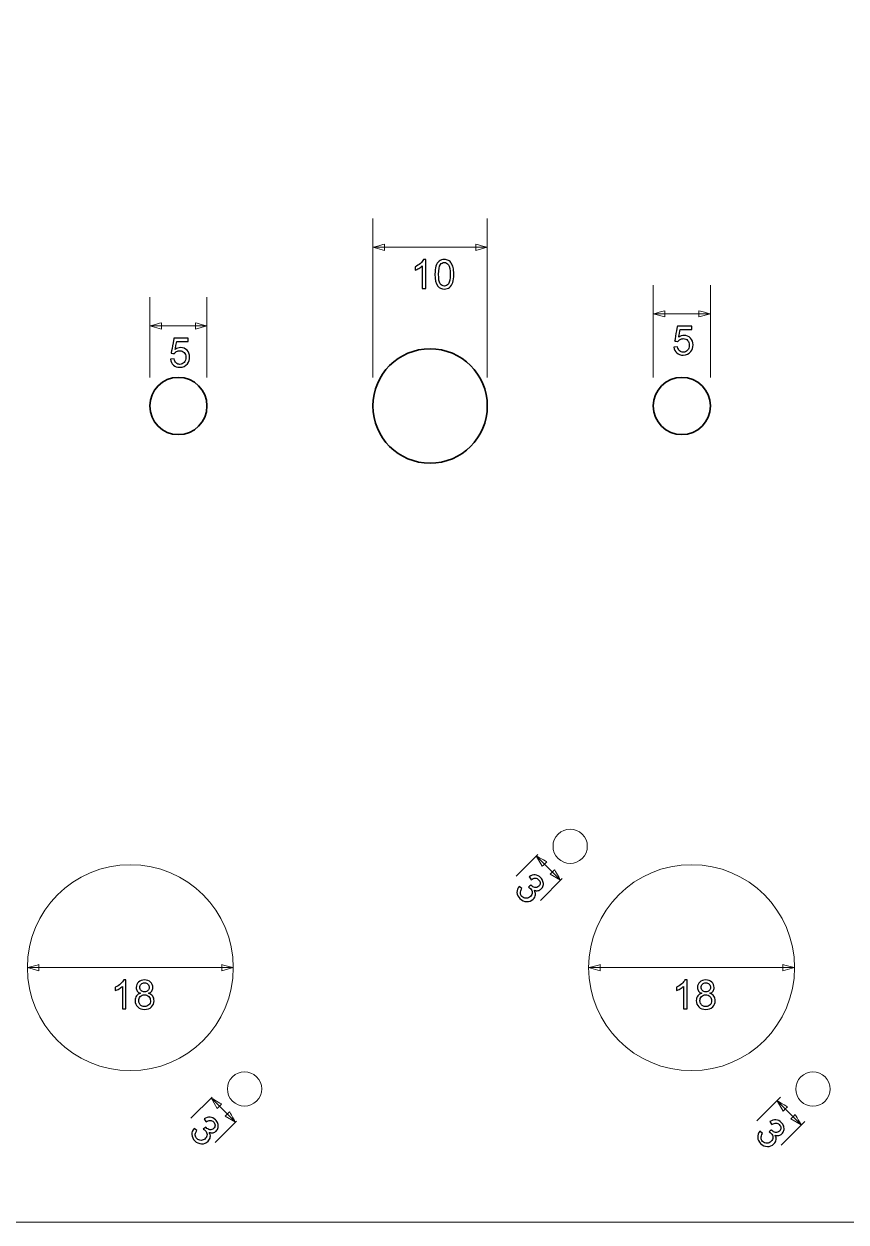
# Model space of a CAD drawing. Header units: millimetres. Extents: x -202 to 277, y -231 to 44.
# Drawn here: x -85.5 to -13.7, y -175.3 to -70.6 of the extents above; entities that cross this region are included whole.
import ezdxf

# ---------------------------------------------------------------- set-up
doc = ezdxf.new("R2010")
doc.units = ezdxf.units.MM
doc.header["$MEASUREMENT"] = 0
doc.layers.add('Chassi', color=7, linetype='Continuous')
doc.layers.add('Medidas', color=7, linetype='Continuous')

msp = doc.modelspace()

# ---------------------------------------------------------------- linework, layer by layer
at = {"layer": 'Chassi', "color": 7, "lineweight": 18, "true_color": 0xffffff}
for points in [[(178.6942, -30.2776), (178.6942, -30.2776), (-146.3058, -30.2776), (-146.3058, -30.2776), (-146.3058, -30.2776), (-146.3058, -30.2776), (-146.3058, -175.2776), (-146.3058, -175.2776), (-146.3058, -175.2776), (-146.3058, -175.2776), (178.6942, -175.2776), (178.6942, -175.2776), (178.6942, -175.2776), (178.6942, -175.2776), (178.6942, -30.2776), (178.6942, -30.2776)], [(-38.8698, -141.3741), (-38.284, -140.7883), (-37.3343, -140.7883), (-36.7485, -141.3741), (-36.7485, -141.3741), (-36.1627, -141.9599), (-36.1627, -142.9097), (-36.7485, -143.4954), (-36.7485, -143.4954), (-37.3342, -144.0812), (-38.284, -144.0812), (-38.8698, -143.4954), (-38.8698, -143.4954), (-39.4556, -142.9096), (-39.4556, -141.9599), (-38.8698, -141.3741)], [(-76.2488, -144.0442), (-81.2194, -144.0442), (-85.2488, -148.0736), (-85.2488, -153.0442), (-85.2488, -153.0442), (-85.2488, -158.0148), (-81.2194, -162.0442), (-76.2488, -162.0442), (-76.2488, -162.0442), (-71.2782, -162.0442), (-67.2488, -158.0148), (-67.2488, -153.0442), (-67.2488, -153.0442), (-67.2488, -148.0736), (-71.2782, -144.0442), (-76.2488, -144.0442)], [(-27.1998, -144.0442), (-32.1704, -144.0442), (-36.1998, -148.0736), (-36.1998, -153.0442), (-36.1998, -153.0442), (-36.1998, -158.0148), (-32.1704, -162.0442), (-27.1998, -162.0442), (-27.1998, -162.0442), (-22.2292, -162.0442), (-18.1998, -158.0148), (-18.1998, -153.0442), (-18.1998, -153.0442), (-18.1998, -148.0736), (-22.2292, -144.0442), (-27.1998, -144.0442)], [(-67.3296, -162.5838), (-66.7439, -161.998), (-65.7941, -161.998), (-65.2083, -162.5838), (-65.2083, -162.5838), (-64.6225, -163.1696), (-64.6225, -164.1193), (-65.2083, -164.7051), (-65.2083, -164.7051), (-65.7941, -165.2909), (-66.7438, -165.2909), (-67.3296, -164.7051), (-67.3296, -164.7051), (-67.9154, -164.1193), (-67.9154, -163.1695), (-67.3296, -162.5838)], [(-17.6509, -162.593), (-17.0652, -162.0072), (-16.1154, -162.0072), (-15.5296, -162.593), (-15.5296, -162.593), (-14.9438, -163.1788), (-14.9438, -164.1285), (-15.5296, -164.7143), (-15.5296, -164.7143), (-16.1154, -165.3001), (-17.0651, -165.3001), (-17.6509, -164.7143), (-17.6509, -164.7143), (-18.2367, -164.1285), (-18.2367, -163.1787), (-17.6509, -162.593)]]:
    msp.add_open_spline(points, degree=3, knots=[0, 0, 0, 0, 0.2, 0.2, 0.2, 0.20000001, 0.4, 0.4, 0.4, 0.40000001, 0.6, 0.6, 0.6, 0.60000001, 1, 1, 1, 1], dxfattribs=at)
at = {"layer": 'Chassi', "color": 7, "lineweight": 35, "true_color": 0xffffff}
for points in [[(-50.0512, -98.9536), (-52.8126, -98.9536), (-55.0512, -101.1922), (-55.0512, -103.9536), (-55.0512, -103.9536), (-55.0512, -106.715), (-52.8126, -108.9536), (-50.0512, -108.9536), (-50.0512, -108.9536), (-47.2898, -108.9536), (-45.0512, -106.715), (-45.0512, -103.9536), (-45.0512, -103.9536), (-45.0512, -101.1922), (-47.2898, -98.9536), (-50.0512, -98.9536)], [(-72.0512, -101.4536), (-73.4319, -101.4536), (-74.5512, -102.5729), (-74.5512, -103.9536), (-74.5512, -103.9536), (-74.5512, -105.3343), (-73.4319, -106.4536), (-72.0512, -106.4536), (-72.0512, -106.4536), (-70.6705, -106.4536), (-69.5512, -105.3343), (-69.5512, -103.9536), (-69.5512, -103.9536), (-69.5512, -102.5729), (-70.6705, -101.4536), (-72.0512, -101.4536)], [(-28.0512, -101.4536), (-29.4319, -101.4536), (-30.5512, -102.5729), (-30.5512, -103.9536), (-30.5512, -103.9536), (-30.5512, -105.3343), (-29.4319, -106.4536), (-28.0512, -106.4536), (-28.0512, -106.4536), (-26.6705, -106.4536), (-25.5512, -105.3343), (-25.5512, -103.9536), (-25.5512, -103.9536), (-25.5512, -102.5729), (-26.6705, -101.4536), (-28.0512, -101.4536)]]:
    msp.add_open_spline(points, degree=3, knots=[0, 0, 0, 0, 0.2, 0.2, 0.2, 0.20000001, 0.4, 0.4, 0.4, 0.40000001, 0.6, 0.6, 0.6, 0.60000001, 1, 1, 1, 1], dxfattribs=at)
at = {"layer": 'Medidas', "color": 240, "lineweight": 9, "true_color": 0xed1f24}
for points in [[(-55.0512, -101.4536), (-55.0512, -101.4536), (-55.0512, -87.5768), (-55.0512, -87.5768)], [(-45.0512, -101.4536), (-45.0512, -101.4536), (-45.0512, -87.5768), (-45.0512, -87.5768)], [(-55.0512, -90.0768), (-55.0512, -90.0768), (-45.0512, -90.0768), (-45.0512, -90.0768)], [(-30.5512, -101.4536), (-30.5512, -101.4536), (-30.5512, -93.3976), (-30.5512, -93.3976)], [(-25.5512, -101.4536), (-25.5512, -101.4536), (-25.5512, -93.3976), (-25.5512, -93.3976)], [(-74.5512, -101.4536), (-74.5512, -101.4536), (-74.5512, -94.456), (-74.5512, -94.456)], [(-69.5512, -101.4536), (-69.5512, -101.4536), (-69.5512, -94.456), (-69.5512, -94.456)], [(-30.5512, -95.8976), (-30.5512, -95.8976), (-25.5512, -95.8976), (-25.5512, -95.8976)], [(-74.5512, -96.956), (-74.5512, -96.956), (-69.5512, -96.956), (-69.5512, -96.956)], [(-40.6375, -143.1418), (-40.6375, -143.1418), (-42.5359, -145.0402), (-42.5359, -145.0402)], [(-40.7682, -143.2725), (-40.7682, -143.2725), (-38.6469, -145.3938), (-38.6469, -145.3938)], [(-38.5162, -145.2631), (-38.5162, -145.2631), (-40.4146, -147.1615), (-40.4146, -147.1615)], [(-85.2488, -153.0442), (-85.2488, -153.0442), (-85.2488, -153.0442), (-85.2488, -153.0442)], [(-85.2488, -153.0442), (-85.2488, -153.0442), (-67.2488, -153.0442), (-67.2488, -153.0442)], [(-67.2488, -153.0442), (-67.2488, -153.0442), (-67.2488, -153.0442), (-67.2488, -153.0442)], [(-36.1998, -153.0442), (-36.1998, -153.0442), (-36.1998, -153.0442), (-36.1998, -153.0442)], [(-36.1998, -153.0442), (-36.1998, -153.0442), (-18.1998, -153.0442), (-18.1998, -153.0442)], [(-18.1998, -153.0442), (-18.1998, -153.0442), (-18.1998, -153.0442), (-18.1998, -153.0442)], [(-69.0973, -164.3515), (-69.0973, -164.3515), (-70.9497, -166.2039), (-70.9497, -166.2039)], [(-19.4186, -164.3607), (-19.4186, -164.3607), (-21.4995, -166.4416), (-21.4995, -166.4416)], [(-69.182, -164.4362), (-69.182, -164.4362), (-67.0607, -166.5575), (-67.0607, -166.5575)], [(-19.7318, -164.6739), (-19.7318, -164.6739), (-17.6105, -166.7952), (-17.6105, -166.7952)], [(-66.976, -166.4728), (-66.976, -166.4728), (-68.8284, -168.3252), (-68.8284, -168.3252)], [(-17.2973, -166.482), (-17.2973, -166.482), (-19.3782, -168.5629), (-19.3782, -168.5629)]]:
    msp.add_open_spline(points, degree=3, dxfattribs=at)
for points in [[(-54.0352, -90.349), (-54.0352, -90.349), (-55.0512, -90.0768), (-55.0512, -90.0768), (-55.0512, -90.0768), (-55.0512, -90.0768), (-54.0352, -89.8045), (-54.0352, -89.8045), (-54.0352, -89.8045), (-54.0352, -89.8045), (-54.0352, -90.349), (-54.0352, -90.349)], [(-46.0671, -90.349), (-46.0671, -90.349), (-45.0512, -90.0768), (-45.0512, -90.0768), (-45.0512, -90.0768), (-45.0512, -90.0768), (-46.0671, -89.8045), (-46.0671, -89.8045), (-46.0671, -89.8045), (-46.0671, -89.8045), (-46.0671, -90.349), (-46.0671, -90.349)], [(-29.5352, -96.1698), (-29.5352, -96.1698), (-30.5512, -95.8976), (-30.5512, -95.8976), (-30.5512, -95.8976), (-30.5512, -95.8976), (-29.5352, -95.6253), (-29.5352, -95.6253), (-29.5352, -95.6253), (-29.5352, -95.6253), (-29.5352, -96.1698), (-29.5352, -96.1698)], [(-26.5671, -96.1698), (-26.5671, -96.1698), (-25.5512, -95.8976), (-25.5512, -95.8976), (-25.5512, -95.8976), (-25.5512, -95.8976), (-26.5671, -95.6253), (-26.5671, -95.6253), (-26.5671, -95.6253), (-26.5671, -95.6253), (-26.5671, -96.1698), (-26.5671, -96.1698)], [(-73.5352, -97.2282), (-73.5352, -97.2282), (-74.5512, -96.956), (-74.5512, -96.956), (-74.5512, -96.956), (-74.5512, -96.956), (-73.5352, -96.6837), (-73.5352, -96.6837), (-73.5352, -96.6837), (-73.5352, -96.6837), (-73.5352, -97.2282), (-73.5352, -97.2282)], [(-70.5671, -97.2282), (-70.5671, -97.2282), (-69.5512, -96.956), (-69.5512, -96.956), (-69.5512, -96.956), (-69.5512, -96.956), (-70.5671, -96.6837), (-70.5671, -96.6837), (-70.5671, -96.6837), (-70.5671, -96.6837), (-70.5671, -97.2282), (-70.5671, -97.2282)], [(-40.2423, -144.1833), (-40.2423, -144.1833), (-40.7682, -143.2725), (-40.7682, -143.2725), (-40.7682, -143.2725), (-40.7682, -143.2725), (-39.8573, -143.7983), (-39.8573, -143.7983), (-39.8573, -143.7983), (-39.8573, -143.7983), (-40.2423, -144.1833), (-40.2423, -144.1833)], [(-39.5577, -144.8679), (-39.5577, -144.8679), (-38.6469, -145.3938), (-38.6469, -145.3938), (-38.6469, -145.3938), (-38.6469, -145.3938), (-39.1727, -144.4829), (-39.1727, -144.4829), (-39.1727, -144.4829), (-39.1727, -144.4829), (-39.5577, -144.8679), (-39.5577, -144.8679)], [(-84.2328, -153.3164), (-84.2328, -153.3164), (-85.2488, -153.0442), (-85.2488, -153.0442), (-85.2488, -153.0442), (-85.2488, -153.0442), (-84.2328, -152.7719), (-84.2328, -152.7719), (-84.2328, -152.7719), (-84.2328, -152.7719), (-84.2328, -153.3164), (-84.2328, -153.3164)], [(-68.2647, -153.3164), (-68.2647, -153.3164), (-67.2488, -153.0442), (-67.2488, -153.0442), (-67.2488, -153.0442), (-67.2488, -153.0442), (-68.2647, -152.7719), (-68.2647, -152.7719), (-68.2647, -152.7719), (-68.2647, -152.7719), (-68.2647, -153.3164), (-68.2647, -153.3164)], [(-35.1838, -153.3164), (-35.1838, -153.3164), (-36.1998, -153.0442), (-36.1998, -153.0442), (-36.1998, -153.0442), (-36.1998, -153.0442), (-35.1838, -152.7719), (-35.1838, -152.7719), (-35.1838, -152.7719), (-35.1838, -152.7719), (-35.1838, -153.3164), (-35.1838, -153.3164)], [(-19.2157, -153.3164), (-19.2157, -153.3164), (-18.1998, -153.0442), (-18.1998, -153.0442), (-18.1998, -153.0442), (-18.1998, -153.0442), (-19.2157, -152.7719), (-19.2157, -152.7719), (-19.2157, -152.7719), (-19.2157, -152.7719), (-19.2157, -153.3164), (-19.2157, -153.3164)], [(-68.6561, -165.347), (-68.6561, -165.347), (-69.182, -164.4362), (-69.182, -164.4362), (-69.182, -164.4362), (-69.182, -164.4362), (-68.2711, -164.962), (-68.2711, -164.962), (-68.2711, -164.962), (-68.2711, -164.962), (-68.6561, -165.347), (-68.6561, -165.347)], [(-19.2059, -165.5847), (-19.2059, -165.5847), (-19.7318, -164.6739), (-19.7318, -164.6739), (-19.7318, -164.6739), (-19.7318, -164.6739), (-18.8209, -165.1997), (-18.8209, -165.1997), (-18.8209, -165.1997), (-18.8209, -165.1997), (-19.2059, -165.5847), (-19.2059, -165.5847)], [(-67.9715, -166.0316), (-67.9715, -166.0316), (-67.0607, -166.5575), (-67.0607, -166.5575), (-67.0607, -166.5575), (-67.0607, -166.5575), (-67.5865, -165.6466), (-67.5865, -165.6466), (-67.5865, -165.6466), (-67.5865, -165.6466), (-67.9715, -166.0316), (-67.9715, -166.0316)], [(-18.5213, -166.2693), (-18.5213, -166.2693), (-17.6105, -166.7952), (-17.6105, -166.7952), (-17.6105, -166.7952), (-17.6105, -166.7952), (-18.1363, -165.8843), (-18.1363, -165.8843), (-18.1363, -165.8843), (-18.1363, -165.8843), (-18.5213, -166.2693), (-18.5213, -166.2693)]]:
    msp.add_open_spline(points, degree=3, knots=[0, 0, 0, 0, 0.25, 0.25, 0.25, 0.25000001, 0.5, 0.5, 0.5, 0.50000001, 1, 1, 1, 1], dxfattribs=at)
at = {"layer": 'Medidas', "color": 240, "true_color": 0xed1f24}
for points, knots in [([(-50.4254, -93.6893), (-50.4254, -93.6893), (-50.7358, -93.6893), (-50.7358, -93.6893), (-50.7358, -93.6893), (-50.7358, -93.6893), (-50.7358, -91.7126), (-50.7358, -91.7126), (-50.7358, -91.7126), (-50.8105, -91.7843), (-50.9087, -91.8555), (-51.0298, -91.9266), (-51.0298, -91.9266), (-51.1509, -91.9978), (-51.2603, -92.0513), (-51.3567, -92.0865), (-51.3567, -92.0865), (-51.3567, -92.0865), (-51.3567, -91.7867), (-51.3567, -91.7867), (-51.3567, -91.7867), (-51.1833, -91.7056), (-51.0316, -91.6068), (-50.9016, -91.4904), (-50.9016, -91.4904), (-50.7717, -91.3745), (-50.6794, -91.2622), (-50.6253, -91.1529), (-50.6253, -91.1529), (-50.6253, -91.1529), (-50.4254, -91.1529), (-50.4254, -91.1529), (-50.4254, -91.1529), (-50.4254, -91.1529), (-50.4254, -93.6893), (-50.4254, -93.6893)], [0, 0, 0, 0, 0.1, 0.1, 0.1, 0.10000001, 0.2, 0.2, 0.2, 0.20000001, 0.3, 0.3, 0.3, 0.30000001, 0.4, 0.4, 0.4, 0.40000001, 0.5, 0.5, 0.5, 0.50000001, 0.6, 0.6, 0.6, 0.60000001, 0.7, 0.7, 0.7, 0.70000001, 0.8, 0.8, 0.8, 0.80000001, 1, 1, 1, 1]), ([(-49.6275, -92.4428), (-49.6275, -92.1448), (-49.597, -91.9037), (-49.5358, -91.7214), (-49.5358, -91.7214), (-49.4741, -91.5386), (-49.3829, -91.3981), (-49.2618, -91.2999), (-49.2618, -91.2999), (-49.1413, -91.2017), (-48.989, -91.1529), (-48.8056, -91.1529), (-48.8056, -91.1529), (-48.6704, -91.1529), (-48.5516, -91.1799), (-48.4487, -91.2346), (-48.4487, -91.2346), (-48.3464, -91.2893), (-48.2617, -91.3681), (-48.1959, -91.471), (-48.1959, -91.471), (-48.13, -91.5733), (-48.0783, -91.6985), (-48.0407, -91.8461), (-48.0407, -91.8461), (-48.0024, -91.9937), (-47.9836, -92.193), (-47.9836, -92.4428), (-47.9836, -92.4428), (-47.9836, -92.7392), (-48.0142, -92.9791), (-48.0748, -93.1613), (-48.0748, -93.1613), (-48.1353, -93.3442), (-48.2265, -93.4847), (-48.3476, -93.5835), (-48.3476, -93.5835), (-48.4681, -93.6822), (-48.621, -93.7316), (-48.8056, -93.7316), (-48.8056, -93.7316), (-49.0484, -93.7316), (-49.2395, -93.6452), (-49.3782, -93.4718), (-49.3782, -93.4718), (-49.5446, -93.2601), (-49.6275, -92.9173), (-49.6275, -92.4428)], [0, 0, 0, 0, 0.07692308, 0.07692308, 0.07692308, 0.07692309, 0.15384615, 0.15384615, 0.15384615, 0.15384616, 0.23076923, 0.23076923, 0.23076923, 0.23076924, 0.30769231, 0.30769231, 0.30769231, 0.30769232, 0.38461538, 0.38461538, 0.38461538, 0.38461539, 0.46153846, 0.46153846, 0.46153846, 0.46153847, 0.53846154, 0.53846154, 0.53846154, 0.53846155, 0.61538462, 0.61538462, 0.61538462, 0.61538463, 0.69230769, 0.69230769, 0.69230769, 0.6923077, 0.76923077, 0.76923077, 0.76923077, 0.76923078, 0.84615385, 0.84615385, 0.84615385, 0.84615386, 1, 1, 1, 1]), ([(-49.31, -92.444), (-49.31, -92.8597), (-49.2618, -93.136), (-49.1648, -93.2724), (-49.1648, -93.2724), (-49.0678, -93.4094), (-48.9479, -93.4776), (-48.8056, -93.4776), (-48.8056, -93.4776), (-48.6633, -93.4776), (-48.5434, -93.4088), (-48.4463, -93.2719), (-48.4463, -93.2719), (-48.3493, -93.1343), (-48.3011, -92.8585), (-48.3011, -92.444), (-48.3011, -92.444), (-48.3011, -92.0283), (-48.3493, -91.752), (-48.4463, -91.6156), (-48.4463, -91.6156), (-48.5428, -91.4786), (-48.6639, -91.4104), (-48.8091, -91.4104), (-48.8091, -91.4104), (-48.9514, -91.4104), (-49.0655, -91.471), (-49.1507, -91.5915), (-49.1507, -91.5915), (-49.2571, -91.7449), (-49.31, -92.0295), (-49.31, -92.444)], [0, 0, 0, 0, 0.11111111, 0.11111111, 0.11111111, 0.11111112, 0.22222222, 0.22222222, 0.22222222, 0.22222223, 0.33333333, 0.33333333, 0.33333333, 0.33333334, 0.44444444, 0.44444444, 0.44444444, 0.44444445, 0.55555556, 0.55555556, 0.55555556, 0.55555557, 0.66666667, 0.66666667, 0.66666667, 0.66666668, 0.77777778, 0.77777778, 0.77777778, 0.77777779, 1, 1, 1, 1]), ([(-28.739, -98.8046), (-28.739, -98.8046), (-28.4145, -98.7799), (-28.4145, -98.7799), (-28.4145, -98.7799), (-28.3904, -98.9381), (-28.3345, -99.0568), (-28.2475, -99.1368), (-28.2475, -99.1368), (-28.1605, -99.2162), (-28.0541, -99.2561), (-27.9288, -99.2561), (-27.9288, -99.2561), (-27.7777, -99.2561), (-27.6513, -99.1997), (-27.5484, -99.0874), (-27.5484, -99.0874), (-27.4461, -98.9745), (-27.395, -98.8252), (-27.395, -98.6394), (-27.395, -98.6394), (-27.395, -98.4624), (-27.4438, -98.3231), (-27.542, -98.2208), (-27.542, -98.2208), (-27.6402, -98.1185), (-27.7701, -98.0673), (-27.9318, -98.0673), (-27.9318, -98.0673), (-28.0323, -98.0673), (-28.1223, -98.0902), (-28.2022, -98.1361), (-28.2022, -98.1361), (-28.2816, -98.182), (-28.3439, -98.2413), (-28.3898, -98.3142), (-28.3898, -98.3142), (-28.3898, -98.3142), (-28.6826, -98.2719), (-28.6826, -98.2719), (-28.6826, -98.2719), (-28.6826, -98.2719), (-28.4392, -96.9737), (-28.4392, -96.9737), (-28.4392, -96.9737), (-28.4392, -96.9737), (-27.1868, -96.9737), (-27.1868, -96.9737), (-27.1868, -96.9737), (-27.1868, -96.9737), (-27.1868, -97.27), (-27.1868, -97.27), (-27.1868, -97.27), (-27.1868, -97.27), (-28.1917, -97.27), (-28.1917, -97.27), (-28.1917, -97.27), (-28.1917, -97.27), (-28.3263, -97.9515), (-28.3263, -97.9515), (-28.3263, -97.9515), (-28.1752, -97.8451), (-28.0164, -97.7921), (-27.8506, -97.7921), (-27.8506, -97.7921), (-27.6308, -97.7921), (-27.445, -97.8686), (-27.2939, -98.0214), (-27.2939, -98.0214), (-27.1428, -98.1743), (-27.0669, -98.3707), (-27.0669, -98.6106), (-27.0669, -98.6106), (-27.0669, -98.8393), (-27.1333, -99.0368), (-27.2662, -99.2032), (-27.2662, -99.2032), (-27.4279, -99.4078), (-27.649, -99.5101), (-27.9288, -99.5101), (-27.9288, -99.5101), (-28.1581, -99.5101), (-28.3451, -99.4455), (-28.4903, -99.3167), (-28.4903, -99.3167), (-28.6356, -99.1879), (-28.7185, -99.0174), (-28.739, -98.8046)], [0, 0, 0, 0, 0.04347826, 0.04347826, 0.04347826, 0.04347827, 0.08695652, 0.08695652, 0.08695652, 0.08695653, 0.13043478, 0.13043478, 0.13043478, 0.13043479, 0.17391304, 0.17391304, 0.17391304, 0.17391305, 0.2173913, 0.2173913, 0.2173913, 0.21739131, 0.26086957, 0.26086957, 0.26086957, 0.26086958, 0.30434783, 0.30434783, 0.30434783, 0.30434784, 0.34782609, 0.34782609, 0.34782609, 0.3478261, 0.39130435, 0.39130435, 0.39130435, 0.39130436, 0.43478261, 0.43478261, 0.43478261, 0.43478262, 0.47826087, 0.47826087, 0.47826087, 0.47826088, 0.52173913, 0.52173913, 0.52173913, 0.52173914, 0.56521739, 0.56521739, 0.56521739, 0.5652174, 0.60869565, 0.60869565, 0.60869565, 0.60869566, 0.65217391, 0.65217391, 0.65217391, 0.65217392, 0.69565217, 0.69565217, 0.69565217, 0.69565218, 0.73913043, 0.73913043, 0.73913043, 0.73913044, 0.7826087, 0.7826087, 0.7826087, 0.78260871, 0.82608696, 0.82608696, 0.82608696, 0.82608697, 0.86956522, 0.86956522, 0.86956522, 0.86956523, 0.91304348, 0.91304348, 0.91304348, 0.91304349, 1, 1, 1, 1]), ([(-72.739, -99.863), (-72.739, -99.863), (-72.4145, -99.8383), (-72.4145, -99.8383), (-72.4145, -99.8383), (-72.3904, -99.9965), (-72.3345, -100.1152), (-72.2475, -100.1952), (-72.2475, -100.1952), (-72.1605, -100.2746), (-72.0541, -100.3145), (-71.9288, -100.3145), (-71.9288, -100.3145), (-71.7777, -100.3145), (-71.6513, -100.2581), (-71.5484, -100.1458), (-71.5484, -100.1458), (-71.4461, -100.0329), (-71.395, -99.8836), (-71.395, -99.6978), (-71.395, -99.6978), (-71.395, -99.5208), (-71.4438, -99.3815), (-71.542, -99.2792), (-71.542, -99.2792), (-71.6402, -99.1769), (-71.7701, -99.1257), (-71.9318, -99.1257), (-71.9318, -99.1257), (-72.0323, -99.1257), (-72.1223, -99.1486), (-72.2022, -99.1945), (-72.2022, -99.1945), (-72.2816, -99.2404), (-72.3439, -99.2997), (-72.3898, -99.3726), (-72.3898, -99.3726), (-72.3898, -99.3726), (-72.6826, -99.3303), (-72.6826, -99.3303), (-72.6826, -99.3303), (-72.6826, -99.3303), (-72.4392, -98.0321), (-72.4392, -98.0321), (-72.4392, -98.0321), (-72.4392, -98.0321), (-71.1868, -98.0321), (-71.1868, -98.0321), (-71.1868, -98.0321), (-71.1868, -98.0321), (-71.1868, -98.3284), (-71.1868, -98.3284), (-71.1868, -98.3284), (-71.1868, -98.3284), (-72.1917, -98.3284), (-72.1917, -98.3284), (-72.1917, -98.3284), (-72.1917, -98.3284), (-72.3263, -99.0099), (-72.3263, -99.0099), (-72.3263, -99.0099), (-72.1752, -98.9035), (-72.0164, -98.8505), (-71.8506, -98.8505), (-71.8506, -98.8505), (-71.6308, -98.8505), (-71.445, -98.927), (-71.2939, -99.0798), (-71.2939, -99.0798), (-71.1428, -99.2327), (-71.0669, -99.4291), (-71.0669, -99.669), (-71.0669, -99.669), (-71.0669, -99.8977), (-71.1333, -100.0952), (-71.2662, -100.2616), (-71.2662, -100.2616), (-71.4279, -100.4662), (-71.649, -100.5685), (-71.9288, -100.5685), (-71.9288, -100.5685), (-72.1581, -100.5685), (-72.3451, -100.5039), (-72.4903, -100.3751), (-72.4903, -100.3751), (-72.6356, -100.2463), (-72.7185, -100.0758), (-72.739, -99.863)], [0, 0, 0, 0, 0.04347826, 0.04347826, 0.04347826, 0.04347827, 0.08695652, 0.08695652, 0.08695652, 0.08695653, 0.13043478, 0.13043478, 0.13043478, 0.13043479, 0.17391304, 0.17391304, 0.17391304, 0.17391305, 0.2173913, 0.2173913, 0.2173913, 0.21739131, 0.26086957, 0.26086957, 0.26086957, 0.26086958, 0.30434783, 0.30434783, 0.30434783, 0.30434784, 0.34782609, 0.34782609, 0.34782609, 0.3478261, 0.39130435, 0.39130435, 0.39130435, 0.39130436, 0.43478261, 0.43478261, 0.43478261, 0.43478262, 0.47826087, 0.47826087, 0.47826087, 0.47826088, 0.52173913, 0.52173913, 0.52173913, 0.52173914, 0.56521739, 0.56521739, 0.56521739, 0.5652174, 0.60869565, 0.60869565, 0.60869565, 0.60869566, 0.65217391, 0.65217391, 0.65217391, 0.65217392, 0.69565217, 0.69565217, 0.69565217, 0.69565218, 0.73913043, 0.73913043, 0.73913043, 0.73913044, 0.7826087, 0.7826087, 0.7826087, 0.78260871, 0.82608696, 0.82608696, 0.82608696, 0.82608697, 0.86956522, 0.86956522, 0.86956522, 0.86956523, 0.91304348, 0.91304348, 0.91304348, 0.91304349, 1, 1, 1, 1]), ([(-42.2706, -145.9364), (-42.2706, -145.9364), (-42.0225, -146.1263), (-42.0225, -146.1263), (-42.0225, -146.1263), (-42.1212, -146.2756), (-42.1683, -146.408), (-42.1625, -146.5232), (-42.1625, -146.5232), (-42.1565, -146.6384), (-42.1101, -146.7396), (-42.0237, -146.8266), (-42.0237, -146.8266), (-41.9202, -146.9295), (-41.7979, -146.9806), (-41.655, -146.9806), (-41.655, -146.9806), (-41.5127, -146.98), (-41.3887, -146.9271), (-41.2828, -146.8213), (-41.2828, -146.8213), (-41.1823, -146.7207), (-41.1323, -146.6049), (-41.1329, -146.4738), (-41.1329, -146.4738), (-41.1329, -146.3427), (-41.184, -146.2263), (-41.2858, -146.1251), (-41.2858, -146.1251), (-41.3269, -146.0834), (-41.3869, -146.0399), (-41.4645, -145.9946), (-41.4645, -145.9946), (-41.4645, -145.9946), (-41.2475, -145.8265), (-41.2475, -145.8265), (-41.2475, -145.8265), (-41.2346, -145.8429), (-41.2241, -145.8553), (-41.2147, -145.8642), (-41.2147, -145.8642), (-41.1218, -145.9576), (-41.013, -146.0176), (-40.8895, -146.0434), (-40.8895, -146.0434), (-40.7666, -146.0693), (-40.6537, -146.0317), (-40.5527, -145.9299), (-40.5527, -145.9299), (-40.4721, -145.8494), (-40.4327, -145.7559), (-40.4344, -145.6489), (-40.4344, -145.6489), (-40.4362, -145.5414), (-40.4797, -145.4448), (-40.5662, -145.3591), (-40.5662, -145.3591), (-40.6507, -145.2738), (-40.749, -145.2297), (-40.8595, -145.2262), (-40.8595, -145.2262), (-40.9695, -145.2226), (-41.0865, -145.2667), (-41.21, -145.3579), (-41.21, -145.3579), (-41.21, -145.3579), (-41.3904, -145.0998), (-41.3904, -145.0998), (-41.3904, -145.0998), (-41.2164, -144.9792), (-41.0418, -144.9263), (-40.866, -144.9405), (-40.866, -144.9405), (-40.6903, -144.9545), (-40.5314, -145.0327), (-40.3904, -145.1738), (-40.3904, -145.1738), (-40.2933, -145.2715), (-40.2245, -145.382), (-40.1839, -145.5054), (-40.1839, -145.5054), (-40.144, -145.6295), (-40.1382, -145.7495), (-40.1669, -145.8646), (-40.1669, -145.8646), (-40.1957, -145.9805), (-40.251, -146.0793), (-40.3322, -146.1604), (-40.3322, -146.1604), (-40.4092, -146.2374), (-40.5003, -146.2868), (-40.6049, -146.3086), (-40.6049, -146.3086), (-40.7096, -146.3309), (-40.8213, -146.3197), (-40.9395, -146.2756), (-40.9395, -146.2756), (-40.8583, -146.4056), (-40.8272, -146.5384), (-40.8454, -146.6736), (-40.8454, -146.6736), (-40.8636, -146.809), (-40.9301, -146.9341), (-41.0459, -147.0494), (-41.0459, -147.0494), (-41.2017, -147.2052), (-41.3904, -147.2805), (-41.6127, -147.2752), (-41.6127, -147.2752), (-41.8344, -147.2699), (-42.0325, -147.1805), (-42.2059, -147.0065), (-42.2059, -147.0065), (-42.3629, -146.8501), (-42.4464, -146.6731), (-42.4564, -146.4762), (-42.4564, -146.4762), (-42.4664, -146.2792), (-42.4046, -146.0993), (-42.2706, -145.9364)], [0, 0, 0, 0, 0.03225806, 0.03225806, 0.03225806, 0.03225807, 0.06451613, 0.06451613, 0.06451613, 0.06451614, 0.09677419, 0.09677419, 0.09677419, 0.0967742, 0.12903226, 0.12903226, 0.12903226, 0.12903227, 0.16129032, 0.16129032, 0.16129032, 0.16129033, 0.19354839, 0.19354839, 0.19354839, 0.1935484, 0.22580645, 0.22580645, 0.22580645, 0.22580646, 0.25806452, 0.25806452, 0.25806452, 0.25806453, 0.29032258, 0.29032258, 0.29032258, 0.29032259, 0.32258065, 0.32258065, 0.32258065, 0.32258066, 0.35483871, 0.35483871, 0.35483871, 0.35483872, 0.38709677, 0.38709677, 0.38709677, 0.38709678, 0.41935484, 0.41935484, 0.41935484, 0.41935485, 0.4516129, 0.4516129, 0.4516129, 0.45161291, 0.48387097, 0.48387097, 0.48387097, 0.48387098, 0.51612903, 0.51612903, 0.51612903, 0.51612904, 0.5483871, 0.5483871, 0.5483871, 0.54838711, 0.58064516, 0.58064516, 0.58064516, 0.58064517, 0.61290323, 0.61290323, 0.61290323, 0.61290324, 0.64516129, 0.64516129, 0.64516129, 0.6451613, 0.67741935, 0.67741935, 0.67741935, 0.67741936, 0.70967742, 0.70967742, 0.70967742, 0.70967743, 0.74193548, 0.74193548, 0.74193548, 0.74193549, 0.77419355, 0.77419355, 0.77419355, 0.77419356, 0.80645161, 0.80645161, 0.80645161, 0.80645162, 0.83870968, 0.83870968, 0.83870968, 0.83870969, 0.87096774, 0.87096774, 0.87096774, 0.87096775, 0.90322581, 0.90322581, 0.90322581, 0.90322582, 0.93548387, 0.93548387, 0.93548387, 0.93548388, 1, 1, 1, 1]), ([(-76.6301, -156.6567), (-76.6301, -156.6567), (-76.9405, -156.6567), (-76.9405, -156.6567), (-76.9405, -156.6567), (-76.9405, -156.6567), (-76.9405, -154.68), (-76.9405, -154.68), (-76.9405, -154.68), (-77.0152, -154.7517), (-77.1134, -154.8229), (-77.2345, -154.894), (-77.2345, -154.894), (-77.3556, -154.9652), (-77.465, -155.0187), (-77.5614, -155.0539), (-77.5614, -155.0539), (-77.5614, -155.0539), (-77.5614, -154.7541), (-77.5614, -154.7541), (-77.5614, -154.7541), (-77.388, -154.673), (-77.2363, -154.5742), (-77.1063, -154.4578), (-77.1063, -154.4578), (-76.9764, -154.3419), (-76.8841, -154.2296), (-76.83, -154.1203), (-76.83, -154.1203), (-76.83, -154.1203), (-76.6301, -154.1203), (-76.6301, -154.1203), (-76.6301, -154.1203), (-76.6301, -154.1203), (-76.6301, -156.6567), (-76.6301, -156.6567)], [0, 0, 0, 0, 0.1, 0.1, 0.1, 0.10000001, 0.2, 0.2, 0.2, 0.20000001, 0.3, 0.3, 0.3, 0.30000001, 0.4, 0.4, 0.4, 0.40000001, 0.5, 0.5, 0.5, 0.50000001, 0.6, 0.6, 0.6, 0.60000001, 0.7, 0.7, 0.7, 0.70000001, 0.8, 0.8, 0.8, 0.80000001, 1, 1, 1, 1]), ([(-75.3542, -155.2874), (-75.483, -155.2403), (-75.5782, -155.1727), (-75.6406, -155.0857), (-75.6406, -155.0857), (-75.7023, -154.9981), (-75.7335, -154.8934), (-75.7335, -154.7717), (-75.7335, -154.7717), (-75.7335, -154.5877), (-75.6676, -154.4337), (-75.5359, -154.3084), (-75.5359, -154.3084), (-75.4036, -154.1832), (-75.2284, -154.1203), (-75.0091, -154.1203), (-75.0091, -154.1203), (-74.7892, -154.1203), (-74.6117, -154.1844), (-74.4776, -154.3125), (-74.4776, -154.3125), (-74.3435, -154.4407), (-74.2765, -154.5965), (-74.2765, -154.7806), (-74.2765, -154.7806), (-74.2765, -154.8976), (-74.3071, -154.9999), (-74.3682, -155.0863), (-74.3682, -155.0863), (-74.4294, -155.1733), (-74.5223, -155.2403), (-74.6475, -155.2874), (-74.6475, -155.2874), (-74.4929, -155.3379), (-74.3759, -155.4191), (-74.2953, -155.532), (-74.2953, -155.532), (-74.2148, -155.6443), (-74.1742, -155.7783), (-74.1742, -155.9347), (-74.1742, -155.9347), (-74.1742, -156.1505), (-74.2507, -156.3316), (-74.4029, -156.4786), (-74.4029, -156.4786), (-74.5558, -156.6255), (-74.7563, -156.699), (-75.005, -156.699), (-75.005, -156.699), (-75.2537, -156.699), (-75.4542, -156.6255), (-75.6071, -156.478), (-75.6071, -156.478), (-75.7593, -156.3304), (-75.8358, -156.1464), (-75.8358, -155.9259), (-75.8358, -155.9259), (-75.8358, -155.7618), (-75.794, -155.6243), (-75.7105, -155.5137), (-75.7105, -155.5137), (-75.627, -155.4026), (-75.5083, -155.3273), (-75.3542, -155.2874)], [0, 0, 0, 0, 0.05882353, 0.05882353, 0.05882353, 0.05882354, 0.11764706, 0.11764706, 0.11764706, 0.11764707, 0.17647059, 0.17647059, 0.17647059, 0.1764706, 0.23529412, 0.23529412, 0.23529412, 0.23529413, 0.29411765, 0.29411765, 0.29411765, 0.29411766, 0.35294118, 0.35294118, 0.35294118, 0.35294119, 0.41176471, 0.41176471, 0.41176471, 0.41176472, 0.47058824, 0.47058824, 0.47058824, 0.47058825, 0.52941176, 0.52941176, 0.52941176, 0.52941177, 0.58823529, 0.58823529, 0.58823529, 0.5882353, 0.64705882, 0.64705882, 0.64705882, 0.64705883, 0.70588235, 0.70588235, 0.70588235, 0.70588236, 0.76470588, 0.76470588, 0.76470588, 0.76470589, 0.82352941, 0.82352941, 0.82352941, 0.82352942, 0.88235294, 0.88235294, 0.88235294, 0.88235295, 1, 1, 1, 1]), ([(-75.416, -154.7606), (-75.416, -154.8805), (-75.3778, -154.9781), (-75.3019, -155.0539), (-75.3019, -155.0539), (-75.2255, -155.1298), (-75.1255, -155.168), (-75.0015, -155.168), (-75.0015, -155.168), (-74.8809, -155.168), (-74.7833, -155.1304), (-74.7075, -155.0551), (-74.7075, -155.0551), (-74.6316, -154.9799), (-74.594, -154.8876), (-74.594, -154.7782), (-74.594, -154.7782), (-74.594, -154.6641), (-74.6328, -154.5683), (-74.711, -154.4907), (-74.711, -154.4907), (-74.7886, -154.4131), (-74.8868, -154.3743), (-75.005, -154.3743), (-75.005, -154.3743), (-75.1243, -154.3743), (-75.2225, -154.4125), (-75.3001, -154.4883), (-75.3001, -154.4883), (-75.3772, -154.5642), (-75.416, -154.6547), (-75.416, -154.7606)], [0, 0, 0, 0, 0.11111111, 0.11111111, 0.11111111, 0.11111112, 0.22222222, 0.22222222, 0.22222222, 0.22222223, 0.33333333, 0.33333333, 0.33333333, 0.33333334, 0.44444444, 0.44444444, 0.44444444, 0.44444445, 0.55555556, 0.55555556, 0.55555556, 0.55555557, 0.66666667, 0.66666667, 0.66666667, 0.66666668, 0.77777778, 0.77777778, 0.77777778, 0.77777779, 1, 1, 1, 1]), ([(-27.5811, -156.6567), (-27.5811, -156.6567), (-27.8915, -156.6567), (-27.8915, -156.6567), (-27.8915, -156.6567), (-27.8915, -156.6567), (-27.8915, -154.68), (-27.8915, -154.68), (-27.8915, -154.68), (-27.9662, -154.7517), (-28.0644, -154.8229), (-28.1855, -154.894), (-28.1855, -154.894), (-28.3066, -154.9652), (-28.416, -155.0187), (-28.5124, -155.0539), (-28.5124, -155.0539), (-28.5124, -155.0539), (-28.5124, -154.7541), (-28.5124, -154.7541), (-28.5124, -154.7541), (-28.339, -154.673), (-28.1873, -154.5742), (-28.0573, -154.4578), (-28.0573, -154.4578), (-27.9274, -154.3419), (-27.8351, -154.2296), (-27.781, -154.1203), (-27.781, -154.1203), (-27.781, -154.1203), (-27.5811, -154.1203), (-27.5811, -154.1203), (-27.5811, -154.1203), (-27.5811, -154.1203), (-27.5811, -156.6567), (-27.5811, -156.6567)], [0, 0, 0, 0, 0.1, 0.1, 0.1, 0.10000001, 0.2, 0.2, 0.2, 0.20000001, 0.3, 0.3, 0.3, 0.30000001, 0.4, 0.4, 0.4, 0.40000001, 0.5, 0.5, 0.5, 0.50000001, 0.6, 0.6, 0.6, 0.60000001, 0.7, 0.7, 0.7, 0.70000001, 0.8, 0.8, 0.8, 0.80000001, 1, 1, 1, 1]), ([(-26.3052, -155.2874), (-26.434, -155.2403), (-26.5292, -155.1727), (-26.5916, -155.0857), (-26.5916, -155.0857), (-26.6533, -154.9981), (-26.6845, -154.8934), (-26.6845, -154.7717), (-26.6845, -154.7717), (-26.6845, -154.5877), (-26.6186, -154.4337), (-26.4869, -154.3084), (-26.4869, -154.3084), (-26.3546, -154.1832), (-26.1794, -154.1203), (-25.9601, -154.1203), (-25.9601, -154.1203), (-25.7402, -154.1203), (-25.5627, -154.1844), (-25.4286, -154.3125), (-25.4286, -154.3125), (-25.2945, -154.4407), (-25.2275, -154.5965), (-25.2275, -154.7806), (-25.2275, -154.7806), (-25.2275, -154.8976), (-25.2581, -154.9999), (-25.3192, -155.0863), (-25.3192, -155.0863), (-25.3804, -155.1733), (-25.4733, -155.2403), (-25.5985, -155.2874), (-25.5985, -155.2874), (-25.4439, -155.3379), (-25.3269, -155.4191), (-25.2463, -155.532), (-25.2463, -155.532), (-25.1658, -155.6443), (-25.1252, -155.7783), (-25.1252, -155.9347), (-25.1252, -155.9347), (-25.1252, -156.1505), (-25.2017, -156.3316), (-25.3539, -156.4786), (-25.3539, -156.4786), (-25.5068, -156.6255), (-25.7073, -156.699), (-25.956, -156.699), (-25.956, -156.699), (-26.2047, -156.699), (-26.4052, -156.6255), (-26.5581, -156.478), (-26.5581, -156.478), (-26.7103, -156.3304), (-26.7868, -156.1464), (-26.7868, -155.9259), (-26.7868, -155.9259), (-26.7868, -155.7618), (-26.745, -155.6243), (-26.6615, -155.5137), (-26.6615, -155.5137), (-26.578, -155.4026), (-26.4593, -155.3273), (-26.3052, -155.2874)], [0, 0, 0, 0, 0.05882353, 0.05882353, 0.05882353, 0.05882354, 0.11764706, 0.11764706, 0.11764706, 0.11764707, 0.17647059, 0.17647059, 0.17647059, 0.1764706, 0.23529412, 0.23529412, 0.23529412, 0.23529413, 0.29411765, 0.29411765, 0.29411765, 0.29411766, 0.35294118, 0.35294118, 0.35294118, 0.35294119, 0.41176471, 0.41176471, 0.41176471, 0.41176472, 0.47058824, 0.47058824, 0.47058824, 0.47058825, 0.52941176, 0.52941176, 0.52941176, 0.52941177, 0.58823529, 0.58823529, 0.58823529, 0.5882353, 0.64705882, 0.64705882, 0.64705882, 0.64705883, 0.70588235, 0.70588235, 0.70588235, 0.70588236, 0.76470588, 0.76470588, 0.76470588, 0.76470589, 0.82352941, 0.82352941, 0.82352941, 0.82352942, 0.88235294, 0.88235294, 0.88235294, 0.88235295, 1, 1, 1, 1]), ([(-26.367, -154.7606), (-26.367, -154.8805), (-26.3288, -154.9781), (-26.2529, -155.0539), (-26.2529, -155.0539), (-26.1765, -155.1298), (-26.0765, -155.168), (-25.9525, -155.168), (-25.9525, -155.168), (-25.8319, -155.168), (-25.7343, -155.1304), (-25.6585, -155.0551), (-25.6585, -155.0551), (-25.5826, -154.9799), (-25.545, -154.8876), (-25.545, -154.7782), (-25.545, -154.7782), (-25.545, -154.6641), (-25.5838, -154.5683), (-25.662, -154.4907), (-25.662, -154.4907), (-25.7396, -154.4131), (-25.8378, -154.3743), (-25.956, -154.3743), (-25.956, -154.3743), (-26.0753, -154.3743), (-26.1735, -154.4125), (-26.2511, -154.4883), (-26.2511, -154.4883), (-26.3282, -154.5642), (-26.367, -154.6547), (-26.367, -154.7606)], [0, 0, 0, 0, 0.11111111, 0.11111111, 0.11111111, 0.11111112, 0.22222222, 0.22222222, 0.22222222, 0.22222223, 0.33333333, 0.33333333, 0.33333333, 0.33333334, 0.44444444, 0.44444444, 0.44444444, 0.44444445, 0.55555556, 0.55555556, 0.55555556, 0.55555557, 0.66666667, 0.66666667, 0.66666667, 0.66666668, 0.77777778, 0.77777778, 0.77777778, 0.77777779, 1, 1, 1, 1]), ([(-75.5183, -155.9282), (-75.5183, -156.017), (-75.4977, -156.1023), (-75.4565, -156.1852), (-75.4565, -156.1852), (-75.4154, -156.2675), (-75.3531, -156.3316), (-75.2696, -156.3768), (-75.2696, -156.3768), (-75.1867, -156.4221), (-75.0973, -156.445), (-75.0026, -156.445), (-75.0026, -156.445), (-74.8533, -156.445), (-74.731, -156.3974), (-74.6352, -156.3022), (-74.6352, -156.3022), (-74.5393, -156.2069), (-74.4917, -156.0858), (-74.4917, -155.9388), (-74.4917, -155.9388), (-74.4917, -155.7895), (-74.5411, -155.666), (-74.6393, -155.5684), (-74.6393, -155.5684), (-74.7381, -155.4708), (-74.8627, -155.422), (-75.0126, -155.422), (-75.0126, -155.422), (-75.1596, -155.422), (-75.2802, -155.4702), (-75.3754, -155.5666), (-75.3754, -155.5666), (-75.4706, -155.6631), (-75.5183, -155.7836), (-75.5183, -155.9282)], [0, 0, 0, 0, 0.1, 0.1, 0.1, 0.10000001, 0.2, 0.2, 0.2, 0.20000001, 0.3, 0.3, 0.3, 0.30000001, 0.4, 0.4, 0.4, 0.40000001, 0.5, 0.5, 0.5, 0.50000001, 0.6, 0.6, 0.6, 0.60000001, 0.7, 0.7, 0.7, 0.70000001, 0.8, 0.8, 0.8, 0.80000001, 1, 1, 1, 1]), ([(-26.4693, -155.9282), (-26.4693, -156.017), (-26.4487, -156.1023), (-26.4075, -156.1852), (-26.4075, -156.1852), (-26.3664, -156.2675), (-26.3041, -156.3316), (-26.2206, -156.3768), (-26.2206, -156.3768), (-26.1377, -156.4221), (-26.0483, -156.445), (-25.9536, -156.445), (-25.9536, -156.445), (-25.8043, -156.445), (-25.682, -156.3974), (-25.5862, -156.3022), (-25.5862, -156.3022), (-25.4903, -156.2069), (-25.4427, -156.0858), (-25.4427, -155.9388), (-25.4427, -155.9388), (-25.4427, -155.7895), (-25.4921, -155.666), (-25.5903, -155.5684), (-25.5903, -155.5684), (-25.6891, -155.4708), (-25.8137, -155.422), (-25.9636, -155.422), (-25.9636, -155.422), (-26.1106, -155.422), (-26.2312, -155.4702), (-26.3264, -155.5666), (-26.3264, -155.5666), (-26.4216, -155.6631), (-26.4693, -155.7836), (-26.4693, -155.9282)], [0, 0, 0, 0, 0.1, 0.1, 0.1, 0.10000001, 0.2, 0.2, 0.2, 0.20000001, 0.3, 0.3, 0.3, 0.30000001, 0.4, 0.4, 0.4, 0.40000001, 0.5, 0.5, 0.5, 0.50000001, 0.6, 0.6, 0.6, 0.60000001, 0.7, 0.7, 0.7, 0.70000001, 0.8, 0.8, 0.8, 0.80000001, 1, 1, 1, 1]), ([(-70.6844, -167.1001), (-70.6844, -167.1001), (-70.4363, -167.29), (-70.4363, -167.29), (-70.4363, -167.29), (-70.535, -167.4393), (-70.5821, -167.5717), (-70.5763, -167.6869), (-70.5763, -167.6869), (-70.5703, -167.8021), (-70.5239, -167.9033), (-70.4375, -167.9903), (-70.4375, -167.9903), (-70.334, -168.0932), (-70.2117, -168.1443), (-70.0688, -168.1443), (-70.0688, -168.1443), (-69.9265, -168.1437), (-69.8025, -168.0908), (-69.6966, -167.985), (-69.6966, -167.985), (-69.5961, -167.8844), (-69.5461, -167.7686), (-69.5467, -167.6375), (-69.5467, -167.6375), (-69.5467, -167.5064), (-69.5978, -167.39), (-69.6996, -167.2888), (-69.6996, -167.2888), (-69.7407, -167.2471), (-69.8007, -167.2036), (-69.8783, -167.1583), (-69.8783, -167.1583), (-69.8783, -167.1583), (-69.6613, -166.9902), (-69.6613, -166.9902), (-69.6613, -166.9902), (-69.6484, -167.0066), (-69.6379, -167.019), (-69.6285, -167.0279), (-69.6285, -167.0279), (-69.5356, -167.1213), (-69.4268, -167.1813), (-69.3033, -167.2071), (-69.3033, -167.2071), (-69.1804, -167.233), (-69.0675, -167.1954), (-68.9665, -167.0936), (-68.9665, -167.0936), (-68.8859, -167.0131), (-68.8465, -166.9196), (-68.8482, -166.8126), (-68.8482, -166.8126), (-68.85, -166.7051), (-68.8935, -166.6085), (-68.98, -166.5228), (-68.98, -166.5228), (-69.0645, -166.4375), (-69.1628, -166.3934), (-69.2733, -166.3899), (-69.2733, -166.3899), (-69.3833, -166.3863), (-69.5003, -166.4304), (-69.6238, -166.5216), (-69.6238, -166.5216), (-69.6238, -166.5216), (-69.8042, -166.2635), (-69.8042, -166.2635), (-69.8042, -166.2635), (-69.6302, -166.1429), (-69.4556, -166.09), (-69.2798, -166.1042), (-69.2798, -166.1042), (-69.1041, -166.1182), (-68.9452, -166.1964), (-68.8042, -166.3375), (-68.8042, -166.3375), (-68.7071, -166.4352), (-68.6383, -166.5457), (-68.5977, -166.6691), (-68.5977, -166.6691), (-68.5578, -166.7932), (-68.552, -166.9132), (-68.5807, -167.0283), (-68.5807, -167.0283), (-68.6095, -167.1442), (-68.6648, -167.243), (-68.746, -167.3241), (-68.746, -167.3241), (-68.823, -167.4011), (-68.9141, -167.4505), (-69.0187, -167.4723), (-69.0187, -167.4723), (-69.1234, -167.4946), (-69.2351, -167.4834), (-69.3533, -167.4393), (-69.3533, -167.4393), (-69.2721, -167.5693), (-69.241, -167.7021), (-69.2592, -167.8373), (-69.2592, -167.8373), (-69.2774, -167.9727), (-69.3439, -168.0978), (-69.4597, -168.2131), (-69.4597, -168.2131), (-69.6155, -168.3689), (-69.8042, -168.4442), (-70.0265, -168.4389), (-70.0265, -168.4389), (-70.2482, -168.4336), (-70.4463, -168.3442), (-70.6197, -168.1702), (-70.6197, -168.1702), (-70.7767, -168.0138), (-70.8602, -167.8368), (-70.8702, -167.6399), (-70.8702, -167.6399), (-70.8802, -167.4429), (-70.8184, -167.263), (-70.6844, -167.1001)], [0, 0, 0, 0, 0.03225806, 0.03225806, 0.03225806, 0.03225807, 0.06451613, 0.06451613, 0.06451613, 0.06451614, 0.09677419, 0.09677419, 0.09677419, 0.0967742, 0.12903226, 0.12903226, 0.12903226, 0.12903227, 0.16129032, 0.16129032, 0.16129032, 0.16129033, 0.19354839, 0.19354839, 0.19354839, 0.1935484, 0.22580645, 0.22580645, 0.22580645, 0.22580646, 0.25806452, 0.25806452, 0.25806452, 0.25806453, 0.29032258, 0.29032258, 0.29032258, 0.29032259, 0.32258065, 0.32258065, 0.32258065, 0.32258066, 0.35483871, 0.35483871, 0.35483871, 0.35483872, 0.38709677, 0.38709677, 0.38709677, 0.38709678, 0.41935484, 0.41935484, 0.41935484, 0.41935485, 0.4516129, 0.4516129, 0.4516129, 0.45161291, 0.48387097, 0.48387097, 0.48387097, 0.48387098, 0.51612903, 0.51612903, 0.51612903, 0.51612904, 0.5483871, 0.5483871, 0.5483871, 0.54838711, 0.58064516, 0.58064516, 0.58064516, 0.58064517, 0.61290323, 0.61290323, 0.61290323, 0.61290324, 0.64516129, 0.64516129, 0.64516129, 0.6451613, 0.67741935, 0.67741935, 0.67741935, 0.67741936, 0.70967742, 0.70967742, 0.70967742, 0.70967743, 0.74193548, 0.74193548, 0.74193548, 0.74193549, 0.77419355, 0.77419355, 0.77419355, 0.77419356, 0.80645161, 0.80645161, 0.80645161, 0.80645162, 0.83870968, 0.83870968, 0.83870968, 0.83870969, 0.87096774, 0.87096774, 0.87096774, 0.87096775, 0.90322581, 0.90322581, 0.90322581, 0.90322582, 0.93548387, 0.93548387, 0.93548387, 0.93548388, 1, 1, 1, 1]), ([(-21.2342, -167.3378), (-21.2342, -167.3378), (-20.9861, -167.5277), (-20.9861, -167.5277), (-20.9861, -167.5277), (-21.0848, -167.677), (-21.1319, -167.8094), (-21.1261, -167.9246), (-21.1261, -167.9246), (-21.1201, -168.0398), (-21.0737, -168.141), (-20.9873, -168.228), (-20.9873, -168.228), (-20.8838, -168.3309), (-20.7615, -168.382), (-20.6186, -168.382), (-20.6186, -168.382), (-20.4763, -168.3814), (-20.3523, -168.3285), (-20.2464, -168.2227), (-20.2464, -168.2227), (-20.1459, -168.1221), (-20.0959, -168.0063), (-20.0965, -167.8752), (-20.0965, -167.8752), (-20.0965, -167.7441), (-20.1476, -167.6277), (-20.2494, -167.5265), (-20.2494, -167.5265), (-20.2905, -167.4848), (-20.3505, -167.4413), (-20.4281, -167.396), (-20.4281, -167.396), (-20.4281, -167.396), (-20.2111, -167.2279), (-20.2111, -167.2279), (-20.2111, -167.2279), (-20.1982, -167.2443), (-20.1877, -167.2567), (-20.1783, -167.2656), (-20.1783, -167.2656), (-20.0854, -167.359), (-19.9766, -167.419), (-19.8531, -167.4448), (-19.8531, -167.4448), (-19.7302, -167.4707), (-19.6173, -167.4331), (-19.5163, -167.3313), (-19.5163, -167.3313), (-19.4357, -167.2508), (-19.3963, -167.1573), (-19.398, -167.0503), (-19.398, -167.0503), (-19.3998, -166.9428), (-19.4433, -166.8462), (-19.5298, -166.7605), (-19.5298, -166.7605), (-19.6143, -166.6752), (-19.7126, -166.6311), (-19.8231, -166.6276), (-19.8231, -166.6276), (-19.9331, -166.624), (-20.0501, -166.6681), (-20.1736, -166.7593), (-20.1736, -166.7593), (-20.1736, -166.7593), (-20.354, -166.5012), (-20.354, -166.5012), (-20.354, -166.5012), (-20.18, -166.3806), (-20.0054, -166.3277), (-19.8296, -166.3419), (-19.8296, -166.3419), (-19.6539, -166.3559), (-19.495, -166.4341), (-19.354, -166.5752), (-19.354, -166.5752), (-19.2569, -166.6729), (-19.1881, -166.7834), (-19.1475, -166.9068), (-19.1475, -166.9068), (-19.1076, -167.0309), (-19.1018, -167.1509), (-19.1305, -167.266), (-19.1305, -167.266), (-19.1593, -167.3819), (-19.2146, -167.4807), (-19.2958, -167.5618), (-19.2958, -167.5618), (-19.3728, -167.6388), (-19.4639, -167.6882), (-19.5685, -167.71), (-19.5685, -167.71), (-19.6732, -167.7323), (-19.7849, -167.7211), (-19.9031, -167.677), (-19.9031, -167.677), (-19.8219, -167.807), (-19.7908, -167.9398), (-19.809, -168.075), (-19.809, -168.075), (-19.8272, -168.2104), (-19.8937, -168.3355), (-20.0095, -168.4508), (-20.0095, -168.4508), (-20.1653, -168.6066), (-20.354, -168.6819), (-20.5763, -168.6766), (-20.5763, -168.6766), (-20.798, -168.6713), (-20.9961, -168.5819), (-21.1695, -168.4079), (-21.1695, -168.4079), (-21.3265, -168.2515), (-21.41, -168.0745), (-21.42, -167.8776), (-21.42, -167.8776), (-21.43, -167.6806), (-21.3682, -167.5007), (-21.2342, -167.3378)], [0, 0, 0, 0, 0.03225806, 0.03225806, 0.03225806, 0.03225807, 0.06451613, 0.06451613, 0.06451613, 0.06451614, 0.09677419, 0.09677419, 0.09677419, 0.0967742, 0.12903226, 0.12903226, 0.12903226, 0.12903227, 0.16129032, 0.16129032, 0.16129032, 0.16129033, 0.19354839, 0.19354839, 0.19354839, 0.1935484, 0.22580645, 0.22580645, 0.22580645, 0.22580646, 0.25806452, 0.25806452, 0.25806452, 0.25806453, 0.29032258, 0.29032258, 0.29032258, 0.29032259, 0.32258065, 0.32258065, 0.32258065, 0.32258066, 0.35483871, 0.35483871, 0.35483871, 0.35483872, 0.38709677, 0.38709677, 0.38709677, 0.38709678, 0.41935484, 0.41935484, 0.41935484, 0.41935485, 0.4516129, 0.4516129, 0.4516129, 0.45161291, 0.48387097, 0.48387097, 0.48387097, 0.48387098, 0.51612903, 0.51612903, 0.51612903, 0.51612904, 0.5483871, 0.5483871, 0.5483871, 0.54838711, 0.58064516, 0.58064516, 0.58064516, 0.58064517, 0.61290323, 0.61290323, 0.61290323, 0.61290324, 0.64516129, 0.64516129, 0.64516129, 0.6451613, 0.67741935, 0.67741935, 0.67741935, 0.67741936, 0.70967742, 0.70967742, 0.70967742, 0.70967743, 0.74193548, 0.74193548, 0.74193548, 0.74193549, 0.77419355, 0.77419355, 0.77419355, 0.77419356, 0.80645161, 0.80645161, 0.80645161, 0.80645162, 0.83870968, 0.83870968, 0.83870968, 0.83870969, 0.87096774, 0.87096774, 0.87096774, 0.87096775, 0.90322581, 0.90322581, 0.90322581, 0.90322582, 0.93548387, 0.93548387, 0.93548387, 0.93548388, 1, 1, 1, 1])]:
    msp.add_open_spline(points, degree=3, knots=knots, dxfattribs=at)

doc.saveas('drawing.dxf')
